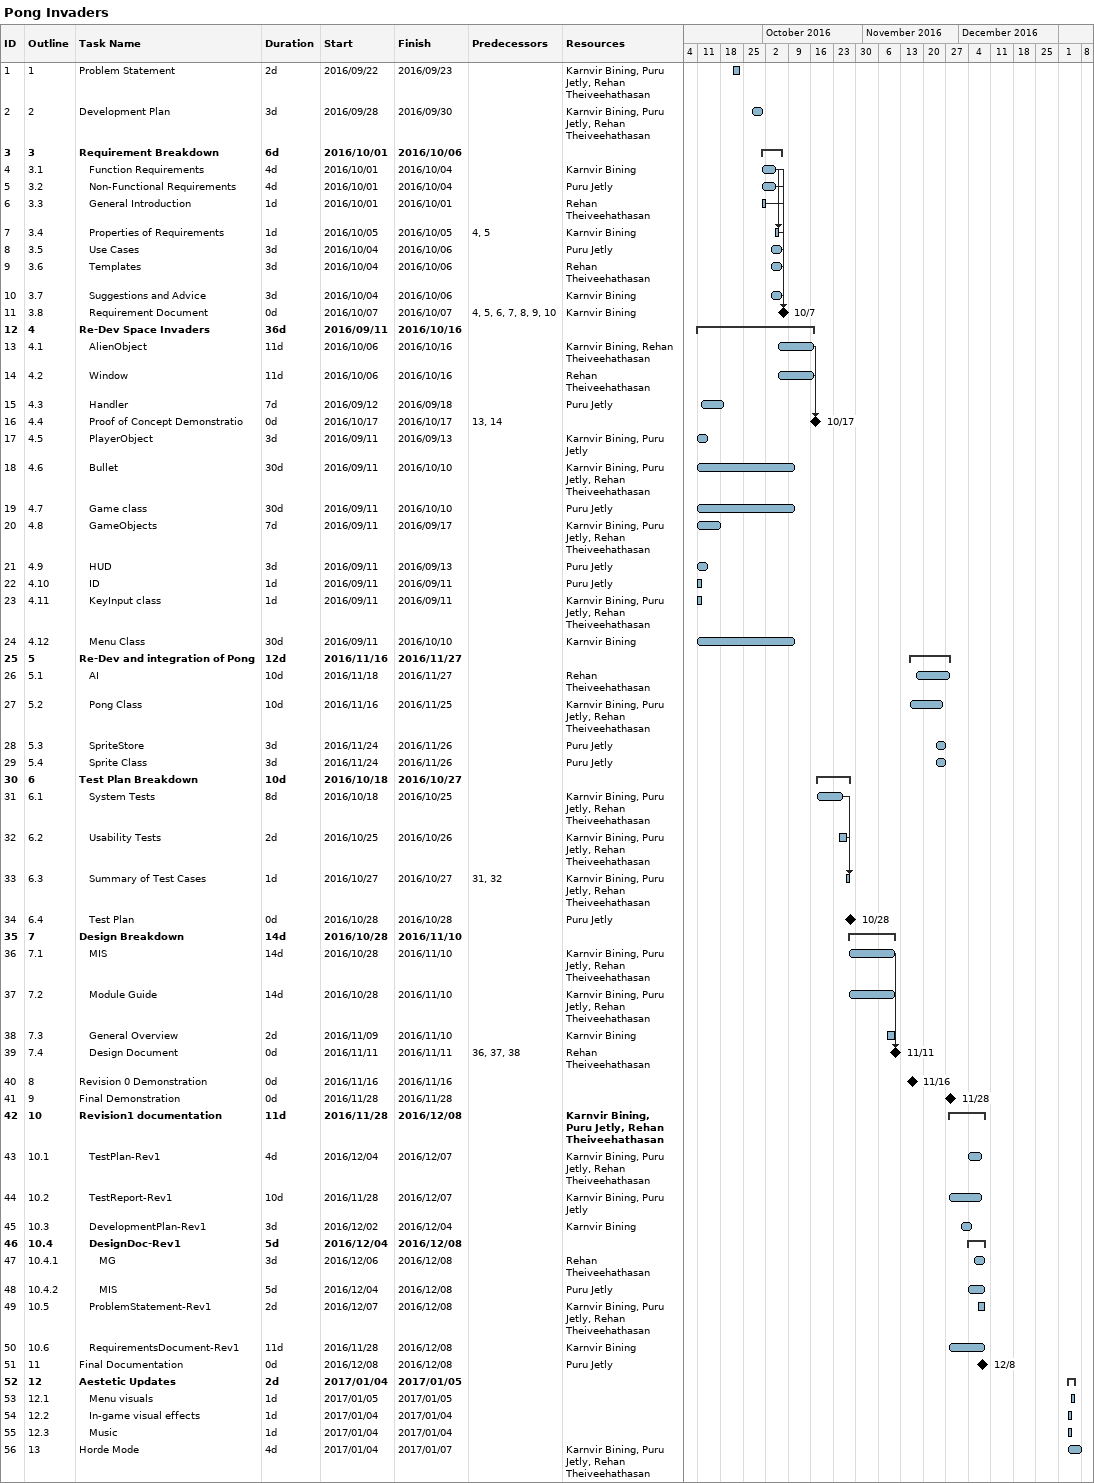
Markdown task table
Pong Invaders

| ID | WBS | Task | Duration | Start | Finish | Predecessors | Resources |
|---|---|---|---|---|---|---|---|
| 1 | 1 | Problem Statement | 2d | 2016-09-22 | 2016-09-23 |  | Karnvir Bining, Puru Jetly, Rehan Theiveehathasan |
| 2 | 2 | Development Plan | 3d | 2016-09-28 | 2016-09-30 |  | Karnvir Bining, Puru Jetly, Rehan Theiveehathasan |
| 3 | 3 | **Requirement Breakdown** | 6d | 2016-10-01 | 2016-10-06 |  |  |
| 4 | 3.1 | Function Requirements | 4d | 2016-10-01 | 2016-10-04 |  | Karnvir Bining |
| 5 | 3.2 | Non-Functional Requirements | 4d | 2016-10-01 | 2016-10-04 |  | Puru Jetly |
| 6 | 3.3 | General Introduction | 1d | 2016-10-01 | 2016-10-01 |  | Rehan Theiveehathasan |
| 7 | 3.4 | Properties of Requirements | 1d | 2016-10-05 | 2016-10-05 | 4, 5 | Karnvir Bining |
| 8 | 3.5 | Use Cases | 3d | 2016-10-04 | 2016-10-06 |  | Puru Jetly |
| 9 | 3.6 | Templates | 3d | 2016-10-04 | 2016-10-06 |  | Rehan Theiveehathasan |
| 10 | 3.7 | Suggestions and Advice | 3d | 2016-10-04 | 2016-10-06 |  | Karnvir Bining |
| 11 | 3.8 | Requirement Document | 0d | 2016-10-07 | 2016-10-07 | 4, 5, 6, 7, 8, 9, 10 | Karnvir Bining |
| 12 | 4 | **Re-Dev Space Invaders** | 36d | 2016-09-11 | 2016-10-16 |  |  |
| 13 | 4.1 | AlienObject | 11d | 2016-10-06 | 2016-10-16 |  | Karnvir Bining, Rehan Theiveehathasan |
| 14 | 4.2 | Window | 11d | 2016-10-06 | 2016-10-16 |  | Rehan Theiveehathasan |
| 15 | 4.3 | Handler | 7d | 2016-09-12 | 2016-09-18 |  | Puru Jetly |
| 16 | 4.4 | Proof of Concept Demonstratio | 0d | 2016-10-17 | 2016-10-17 | 13, 14 |  |
| 17 | 4.5 | PlayerObject | 3d | 2016-09-11 | 2016-09-13 |  | Karnvir Bining, Puru Jetly |
| 18 | 4.6 | Bullet | 30d | 2016-09-11 | 2016-10-10 |  | Karnvir Bining, Puru Jetly, Rehan Theiveehathasan |
| 19 | 4.7 | Game class | 30d | 2016-09-11 | 2016-10-10 |  | Puru Jetly |
| 20 | 4.8 | GameObjects | 7d | 2016-09-11 | 2016-09-17 |  | Karnvir Bining, Puru Jetly, Rehan Theiveehathasan |
| 21 | 4.9 | HUD | 3d | 2016-09-11 | 2016-09-13 |  | Puru Jetly |
| 22 | 4.10 | ID | 1d | 2016-09-11 | 2016-09-11 |  | Puru Jetly |
| 23 | 4.11 | KeyInput class | 1d | 2016-09-11 | 2016-09-11 |  | Karnvir Bining, Puru Jetly, Rehan Theiveehathasan |
| 24 | 4.12 | Menu Class | 30d | 2016-09-11 | 2016-10-10 |  | Karnvir Bining |
| 25 | 5 | **Re-Dev and integration of Pong** | 12d | 2016-11-16 | 2016-11-27 |  |  |
| 26 | 5.1 | AI | 10d | 2016-11-18 | 2016-11-27 |  | Rehan Theiveehathasan |
| 27 | 5.2 | Pong Class | 10d | 2016-11-16 | 2016-11-25 |  | Karnvir Bining, Puru Jetly, Rehan Theiveehathasan |
| 28 | 5.3 | SpriteStore | 3d | 2016-11-24 | 2016-11-26 |  | Puru Jetly |
| 29 | 5.4 | Sprite Class | 3d | 2016-11-24 | 2016-11-26 |  | Puru Jetly |
| 30 | 6 | **Test Plan Breakdown** | 10d | 2016-10-18 | 2016-10-27 |  |  |
| 31 | 6.1 | System Tests | 8d | 2016-10-18 | 2016-10-25 |  | Karnvir Bining, Puru Jetly, Rehan Theiveehathasan |
| 32 | 6.2 | Usability Tests | 2d | 2016-10-25 | 2016-10-26 |  | Karnvir Bining, Puru Jetly, Rehan Theiveehathasan |
| 33 | 6.3 | Summary of Test Cases | 1d | 2016-10-27 | 2016-10-27 | 31, 32 | Karnvir Bining, Puru Jetly, Rehan Theiveehathasan |
| 34 | 6.4 | Test Plan | 0d | 2016-10-28 | 2016-10-28 |  | Puru Jetly |
| 35 | 7 | **Design Breakdown** | 14d | 2016-10-28 | 2016-11-10 |  |  |
| 36 | 7.1 | MIS | 14d | 2016-10-28 | 2016-11-10 |  | Karnvir Bining, Puru Jetly, Rehan Theiveehathasan |
| 37 | 7.2 | Module Guide | 14d | 2016-10-28 | 2016-11-10 |  | Karnvir Bining, Puru Jetly, Rehan Theiveehathasan |
| 38 | 7.3 | General Overview | 2d | 2016-11-09 | 2016-11-10 |  | Karnvir Bining |
| 39 | 7.4 | Design Document | 0d | 2016-11-11 | 2016-11-11 | 36, 37, 38 | Rehan Theiveehathasan |
| 40 | 8 | Revision 0 Demonstration | 0d | 2016-11-16 | 2016-11-16 |  |  |
| 41 | 9 | Final Demonstration | 0d | 2016-11-28 | 2016-11-28 |  |  |
| 42 | 10 | **Revision1 documentation** | 11d | 2016-11-28 | 2016-12-08 |  | Karnvir Bining, Puru Jetly, Rehan Theiveehathasan |
| 43 | 10.1 | TestPlan-Rev1 | 4d | 2016-12-04 | 2016-12-07 |  | Karnvir Bining, Puru Jetly, Rehan Theiveehathasan |
| 44 | 10.2 | TestReport-Rev1 | 10d | 2016-11-28 | 2016-12-07 |  | Karnvir Bining, Puru Jetly |
| 45 | 10.3 | DevelopmentPlan-Rev1 | 3d | 2016-12-02 | 2016-12-04 |  | Karnvir Bining |
| 46 | 10.4 | **DesignDoc-Rev1** | 5d | 2016-12-04 | 2016-12-08 |  |  |
| 47 | 10.4.1 | MG | 3d | 2016-12-06 | 2016-12-08 |  | Rehan Theiveehathasan |
| 48 | 10.4.2 | MIS | 5d | 2016-12-04 | 2016-12-08 |  | Puru Jetly |
| 49 | 10.5 | ProblemStatement-Rev1 | 2d | 2016-12-07 | 2016-12-08 |  | Karnvir Bining, Puru Jetly, Rehan Theiveehathasan |
| 50 | 10.6 | RequirementsDocument-Rev1 | 11d | 2016-11-28 | 2016-12-08 |  | Karnvir Bining |
| 51 | 11 | Final Documentation | 0d | 2016-12-08 | 2016-12-08 |  | Puru Jetly |
| 52 | 12 | **Aestetic Updates** | 2d | 2017-01-04 | 2017-01-05 |  |  |
| 53 | 12.1 | Menu visuals | 1d | 2017-01-05 | 2017-01-05 |  |  |
| 54 | 12.2 | In-game visual effects | 1d | 2017-01-04 | 2017-01-04 |  |  |
| 55 | 12.3 | Music | 1d | 2017-01-04 | 2017-01-04 |  |  |
| 56 | 13 | Horde Mode | 4d | 2017-01-04 | 2017-01-07 |  | Karnvir Bining, Puru Jetly, Rehan Theiveehathasan |
